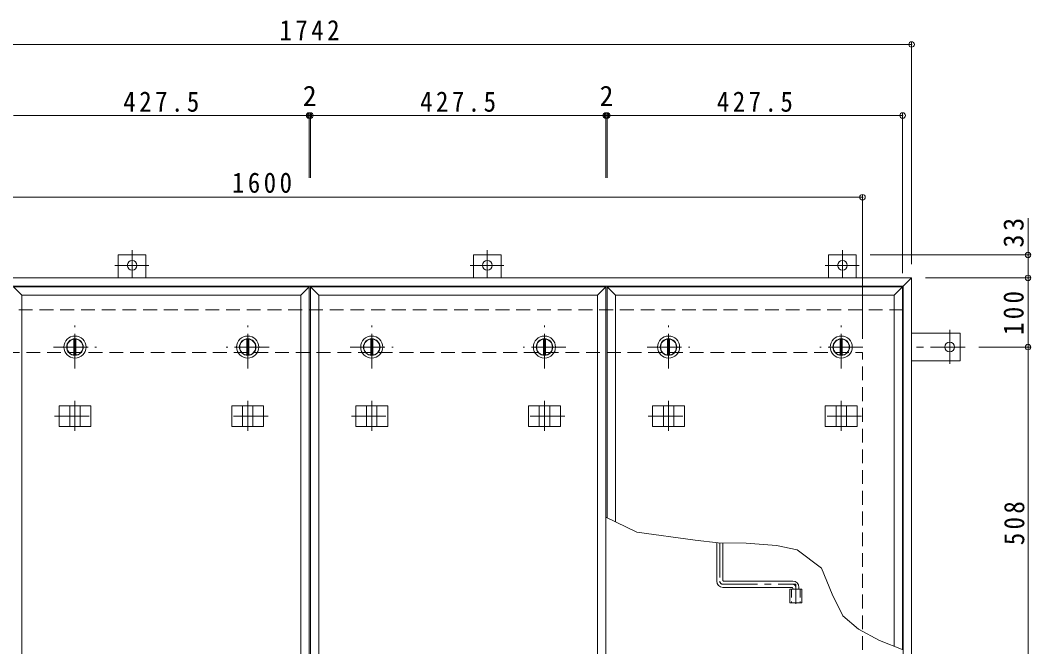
# Model space of a CAD drawing. Units: millimetres at full size, sheet at 1:10. Extents: x -2649 to 2767, y -1962 to 1737.
# Drawn here: x -1847 to -384, y 687 to 1593 of the extents above; entities that cross this region are included whole.
import ezdxf
from ezdxf.enums import TextEntityAlignment as Align

# ---------------------------------------------------------------- set-up
doc = ezdxf.new("R2010")
doc.units = ezdxf.units.MM
doc.header["$LTSCALE"] = 10
doc.header["$PDMODE"] = 32
doc.header["$PDSIZE"] = 8
for name, pattern in [('CHAIN1', [8, 5, -1, 1, -1]), ('DASHED1', [1.8, 1.2, -0.6]), ('DASHED2', [3, 2, -1])]:
    doc.linetypes.add(name, pattern=pattern)
for name, color, linetype, lineweight in [('0-1_躯体', 2, 'DASHED2', 9), ('0-2_仕上', 3, 'Continuous', 9), ('0-3_建具', 4, 'Continuous', 9), ('0-5_寸法', 4, 'Continuous', 9), ('0-6_ハッチ', 6, 'Continuous', 9), ('0-C', 2, 'Continuous', 9), ('0-E', 3, 'Continuous', 9), ('0-F', 7, 'Continuous', 9)]:
    doc.layers.add(name, color=color, linetype=linetype, lineweight=lineweight)
doc.styles.add('ＭＳ ゴシック', font='')
doc.styles.get('ＭＳ ゴシック').set_extended_font_data('MS Gothic')

msp = doc.modelspace()

# ---------------------------------------------------------------- linework, layer by layer
at = {"layer": '0-1_躯体'}
for p, q in [((-568.69, 1174.76), (-2286.69, 1174.76)), ((-2227.69, 1112.76), (-627.69, 1112.76)), ((-627.69, 112.76), (-627.69, 1112.76))]:
    msp.add_line(p, q, dxfattribs=at)
at = {"layer": '0-2_仕上'}
for p, q in [((-1844.19, 1195.76), (-1856.19, 1207.76)), ((-1428.69, 1207.76), (-1856.19, 1207.76)), ((-1428.69, 1207.76), (-1440.69, 1195.76)), ((-1428.69, 17.76), (-1428.69, 1207.76)), ((-1414.69, 1195.76), (-1426.69, 1207.76)), ((-999.19, 1207.76), (-1426.69, 1207.76)), ((-1426.69, 1207.76), (-1426.69, 17.76)), ((-999.19, 1207.76), (-1011.19, 1195.76)), ((-999.19, 17.76), (-999.19, 1207.76)), ((-985.19, 1195.76), (-997.19, 1207.76)), ((-569.69, 1207.76), (-997.19, 1207.76)), ((-997.19, 1207.76), (-997.19, 873.63)), ((-569.69, 1207.76), (-581.69, 1195.76)), ((-569.69, 683.53), (-569.69, 1207.76)), ((-1440.69, 1195.76), (-1844.19, 1195.76)), ((-1844.19, 1195.76), (-1844.19, 29.76)), ((-1440.69, 29.76), (-1440.69, 1195.76)), ((-1011.19, 1195.76), (-1414.69, 1195.76)), ((-1414.69, 1195.76), (-1414.69, 29.76)), ((-1011.19, 29.76), (-1011.19, 1195.76)), ((-581.69, 1195.76), (-985.19, 1195.76)), ((-985.19, 1195.76), (-985.19, 867.93)), ((-581.69, 688.18), (-581.69, 1195.76)), ((-732.84, 770.76), (-715.54, 770.76)), ((-732.84, 770.76), (-732.84, 750.76)), ((-715.54, 770.76), (-715.54, 750.76)), ((-732.84, 750.76), (-715.54, 750.76))]:
    msp.add_line(p, q, dxfattribs=at)
at = {"layer": '0-2_仕上', "linetype": 'DASHED1'}
for p, q in [((-730.54, 770.76), (-730.54, 750.76)), ((-717.84, 770.76), (-717.84, 750.76))]:
    msp.add_line(p, q, dxfattribs=at)
at = {"layer": '0-3_建具', "color": 2}
for p, q in [((-556.69, 1220.76), (-2298.69, 1220.76)), ((-556.69, 4.76), (-556.69, 1220.76)), ((-568.69, 16.76), (-568.69, 1208.76))]:
    msp.add_line(p, q, dxfattribs=at)
at = {"layer": '0-3_建具', "linetype": 'CHAIN1'}
for p, q in [((-1767.44, 1042.88), (-1767.44, 999.64)), ((-1517.44, 1042.88), (-1517.44, 999.64)), ((-1337.94, 1042.88), (-1337.94, 999.64)), ((-1087.94, 1042.88), (-1087.94, 999.64)), ((-908.44, 1042.88), (-908.44, 999.64)), ((-658.44, 1042.88), (-658.44, 999.64)), ((-1796.85, 1020.76), (-1738.03, 1020.76)), ((-1488.03, 1020.76), (-1546.85, 1020.76)), ((-1367.35, 1020.76), (-1308.53, 1020.76)), ((-1058.53, 1020.76), (-1117.35, 1020.76)), ((-937.85, 1020.76), (-879.03, 1020.76)), ((-629.03, 1020.76), (-687.85, 1020.76))]:
    msp.add_line(p, q, dxfattribs=at)
at = {"layer": '0-3_建具'}
for p, q in [((-1790.53, 1035.76), (-1790.53, 1005.76)), ((-1790.53, 1035.76), (-1744.35, 1035.76)), ((-1774.94, 1035.76), (-1774.94, 1005.76)), ((-1759.94, 1035.76), (-1759.94, 1005.76)), ((-1744.35, 1035.76), (-1744.35, 1005.76)), ((-1494.35, 1035.76), (-1540.53, 1035.76)), ((-1540.53, 1035.76), (-1540.53, 1005.76)), ((-1524.94, 1035.76), (-1524.94, 1005.76)), ((-1509.94, 1035.76), (-1509.94, 1005.76)), ((-1494.35, 1035.76), (-1494.35, 1005.76)), ((-1361.03, 1035.76), (-1361.03, 1005.76)), ((-1361.03, 1035.76), (-1314.85, 1035.76)), ((-1345.44, 1035.76), (-1345.44, 1005.76)), ((-1330.44, 1035.76), (-1330.44, 1005.76)), ((-1314.85, 1035.76), (-1314.85, 1005.76)), ((-1064.85, 1035.76), (-1111.03, 1035.76)), ((-1111.03, 1035.76), (-1111.03, 1005.76)), ((-1095.44, 1035.76), (-1095.44, 1005.76)), ((-1080.44, 1035.76), (-1080.44, 1005.76)), ((-1064.85, 1035.76), (-1064.85, 1005.76)), ((-931.53, 1035.76), (-931.53, 1005.76)), ((-931.53, 1035.76), (-885.35, 1035.76)), ((-915.94, 1035.76), (-915.94, 1005.76)), ((-900.94, 1035.76), (-900.94, 1005.76)), ((-885.35, 1035.76), (-885.35, 1005.76)), ((-635.35, 1035.76), (-681.53, 1035.76)), ((-681.53, 1035.76), (-681.53, 1005.76)), ((-665.94, 1035.76), (-665.94, 1005.76)), ((-650.94, 1035.76), (-650.94, 1005.76)), ((-635.35, 1035.76), (-635.35, 1005.76)), ((-1790.53, 1005.76), (-1744.35, 1005.76)), ((-1494.35, 1005.76), (-1540.53, 1005.76)), ((-1361.03, 1005.76), (-1314.85, 1005.76)), ((-1064.85, 1005.76), (-1111.03, 1005.76)), ((-931.53, 1005.76), (-885.35, 1005.76)), ((-635.35, 1005.76), (-681.53, 1005.76))]:
    msp.add_line(p, q, dxfattribs=at)
at = {"layer": '0-3_建具', "color": 2}
msp.add_lwpolyline([(-556.69, 1220.76), (-568.69, 1208.76), (-2286.69, 1208.76)], dxfattribs=at)
at = {"layer": '0-5_寸法', "color": 7}
for p, q in [((-388.17, 1253.96), (-388.17, 1307.12)), ((-954.06, 853.11), (-999.19, 874.59))]:
    msp.add_line(p, q, dxfattribs=at)
for points in [[(-671.39, 763.63), (-687.21, 801.09), (-722.17, 827.31), (-752.14, 833.97), (-796.26, 837.3), (-836.63, 837.71), (-869.93, 841.46), (-954.06, 853.11)], [(-568.69, 683.14), (-603.23, 696.52), (-633.47, 712.94), (-656.04, 732.18), (-671.39, 763.63)]]:
    msp.add_lwpolyline(points, dxfattribs=at)
at = {"layer": '0-6_ハッチ'}
for p, q in [((-838.69, 837.95), (-838.69, 782.26)), ((-829.69, 837.64), (-829.69, 783.26)), ((-828.69, 782.26), (-728.69, 782.26)), ((-729.69, 773.26), (-829.69, 773.26)), ((-728.69, 772.26), (-728.69, 770.76)), ((-719.69, 773.26), (-719.69, 770.76))]:
    msp.add_line(p, q, dxfattribs=at)
at = {"layer": '0-6_ハッチ', "linetype": 'CHAIN1'}
for p, q in [((-834.19, 837.69), (-834.19, 782.27)), ((-829.68, 777.76), (-724.19, 777.76)), ((-724.19, 749.38), (-724.19, 777.76))]:
    msp.add_line(p, q, dxfattribs=at)
at = {"layer": '0-6_ハッチ'}
for centre, radius, start, end in [((-829.69, 782.26), 9, 180, 270), ((-828.69, 783.26), 1, 180, 270), ((-728.69, 773.26), 9, 0, 90), ((-729.69, 772.26), 1, 0, 90)]:
    msp.add_arc(centre, radius, start, end, dxfattribs=at)
at = {"layer": '0-6_ハッチ', "linetype": 'CHAIN1'}
for centre, radius, start, end in [((-829.68, 782.27), 4.51, 180, 270), ((-728.69, 773.26), 4.5, 360, 89.70431)]:
    msp.add_arc(centre, radius, start, end, dxfattribs=at)
at = {"layer": '0-C', "linetype": 'CHAIN1'}
for p, q in [((-1767.44, 1089.76), (-1767.44, 1151.76)), ((-1517.44, 1089.76), (-1517.44, 1151.76)), ((-1337.94, 1089.76), (-1337.94, 1151.76)), ((-1087.94, 1089.76), (-1087.94, 1151.76)), ((-908.44, 1089.76), (-908.44, 1151.76)), ((-658.44, 1089.76), (-658.44, 1151.76)), ((-1798.44, 1120.76), (-1736.44, 1120.76)), ((-1486.44, 1120.76), (-1548.44, 1120.76)), ((-1368.94, 1120.76), (-1306.94, 1120.76)), ((-1056.94, 1120.76), (-1118.94, 1120.76)), ((-939.44, 1120.76), (-877.44, 1120.76)), ((-627.44, 1120.76), (-689.44, 1120.76))]:
    msp.add_line(p, q, dxfattribs=at)
at = {"layer": '0-C'}
for p, q in [((-1768.94, 1132.16), (-1768.94, 1109.36)), ((-1765.94, 1132.16), (-1765.94, 1109.36)), ((-1518.94, 1132.16), (-1518.94, 1109.36)), ((-1515.94, 1132.16), (-1515.94, 1109.36)), ((-1339.44, 1132.16), (-1339.44, 1109.36)), ((-1336.44, 1132.16), (-1336.44, 1109.36)), ((-1089.44, 1132.16), (-1089.44, 1109.36)), ((-1086.44, 1132.16), (-1086.44, 1109.36)), ((-909.94, 1132.16), (-909.94, 1109.36)), ((-906.94, 1132.16), (-906.94, 1109.36)), ((-659.94, 1132.16), (-659.94, 1109.36)), ((-656.94, 1132.16), (-656.94, 1109.36))]:
    msp.add_line(p, q, dxfattribs=at)
for centre, radius in [((-1767.44, 1120.76), 16), ((-1767.44, 1120.76), 12), ((-1767.44, 1120.76), 11.5), ((-1517.44, 1120.76), 16), ((-1517.44, 1120.76), 12), ((-1517.44, 1120.76), 11.5), ((-1337.94, 1120.76), 16), ((-1337.94, 1120.76), 12), ((-1337.94, 1120.76), 11.5), ((-1087.94, 1120.76), 16), ((-1087.94, 1120.76), 12), ((-1087.94, 1120.76), 11.5), ((-908.44, 1120.76), 16), ((-908.44, 1120.76), 12), ((-908.44, 1120.76), 11.5), ((-658.44, 1120.76), 16), ((-658.44, 1120.76), 12), ((-658.44, 1120.76), 11.5)]:
    msp.add_circle(centre, radius, dxfattribs=at)
at = {"layer": '0-E', "linetype": 'CHAIN1'}
for p, q in [((-1684.69, 1261.12), (-1684.69, 1220.96)), ((-1170.69, 1261.12), (-1170.69, 1220.96)), ((-656.69, 1261.12), (-656.69, 1220.96)), ((-1709.53, 1238.96), (-1660.64, 1238.96)), ((-1195.53, 1238.96), (-1146.64, 1238.96)), ((-681.53, 1238.96), (-632.64, 1238.96)), ((-501.49, 1145.6), (-501.49, 1096.71)), ((-479.33, 1120.76), (-556.69, 1120.76))]:
    msp.add_line(p, q, dxfattribs=at)
at = {"layer": '0-E'}
for p, q in [((-1704.69, 1253.96), (-1664.69, 1253.96)), ((-1704.69, 1220.76), (-1704.69, 1253.96)), ((-1664.69, 1220.76), (-1664.69, 1253.96)), ((-1190.69, 1253.96), (-1150.69, 1253.96)), ((-1190.69, 1220.76), (-1190.69, 1253.96)), ((-1150.69, 1220.76), (-1150.69, 1253.96)), ((-676.69, 1253.96), (-636.69, 1253.96)), ((-676.69, 1220.76), (-676.69, 1253.96)), ((-636.69, 1220.76), (-636.69, 1253.96)), ((-556.69, 1140.76), (-486.49, 1140.76)), ((-486.49, 1140.76), (-486.49, 1100.76)), ((-556.69, 1100.76), (-486.49, 1100.76))]:
    msp.add_line(p, q, dxfattribs=at)
for centre in [(-1684.69, 1238.96), (-1170.69, 1238.96), (-656.69, 1238.96), (-501.49, 1120.76)]:
    msp.add_circle(centre, 7, dxfattribs=at)
at = {"layer": '0-F'}
for p, q in [((-2298.69, 1558.47), (-556.69, 1558.47)), ((-556.69, 1561.47), (-556.69, 1240.76)), ((-1856.19, 1455.68), (-1428.69, 1455.68)), ((-1428.69, 1458.68), (-1428.69, 1365.36)), ((-1428.69, 1455.68), (-1426.69, 1455.68)), ((-1426.69, 1458.68), (-1426.69, 1365.36)), ((-1426.69, 1455.68), (-999.19, 1455.68)), ((-999.19, 1458.68), (-999.19, 1365.36)), ((-999.19, 1455.68), (-997.19, 1455.68)), ((-997.19, 1458.68), (-997.19, 1365.36)), ((-997.19, 1455.68), (-569.69, 1455.68)), ((-569.69, 1458.68), (-569.69, 1227.76)), ((-2227.69, 1337.48), (-627.69, 1337.48)), ((-627.69, 1340.48), (-627.69, 1132.76)), ((-385.17, 1253.96), (-616.69, 1253.96)), ((-388.17, 1220.76), (-388.17, 1253.96)), ((-385.17, 1220.76), (-536.69, 1220.76)), ((-388.17, 1220.76), (-388.17, 1120.76)), ((-385.17, 1120.76), (-459.33, 1120.76)), ((-388.17, 1120.76), (-388.17, 612.76))]:
    msp.add_line(p, q, dxfattribs=at)
for p in [(-556.69, 1558.47), (-1428.69, 1455.68), (-1426.69, 1455.68), (-999.19, 1455.68), (-997.19, 1455.68), (-569.69, 1455.68), (-627.69, 1337.48), (-388.17, 1253.96), (-388.17, 1220.76), (-388.17, 1120.76)]:
    msp.add_point(p, dxfattribs=at)

# ---------------------------------------------------------------- texts
at = {"layer": '0-F', "color": 2, "style": 'ＭＳ ゴシック'}
for p in [(-1437.69, 1460.68), (-1008.19, 1460.68)]:
    msp.add_text('2', height=29.33, dxfattribs=at).set_placement(p, align=Align.BOTTOM_LEFT)
at = {"layer": '0-F', "color": 2, "char_height": 29.33, "attachment_point": 7, "style": 'ＭＳ ゴシック'}
for s, insert in [('\\T1.28;\\W0.9;1742', (-1471.44, 1564.47)), ('\\T1.28;\\W0.9;427.5', (-1697.44, 1460.68)), ('\\T1.28;\\W0.9;427.5', (-1267.94, 1460.68)), ('\\T1.28;\\W0.9;427.5', (-838.44, 1460.68)), ('\\T1.28;\\W0.9;1600', (-1540.26, 1343.48))]:
    msp.add_mtext(s, dxfattribs=dict(at, insert=insert))
at = {"layer": '0-F', "color": 2, "char_height": 29.33, "attachment_point": 7, "rotation": 90, "style": 'ＭＳ ゴシック'}
for s, insert in [('\\T1.27;\\W0.95;33', (-394.17, 1264.62)), ('\\T1.27;\\W0.9;100', (-394.17, 1138.26)), ('\\T1.27;\\W0.9;508', (-393.17, 834.26))]:
    msp.add_mtext(s, dxfattribs=dict(at, insert=insert))

doc.saveas('drawing.dxf')
